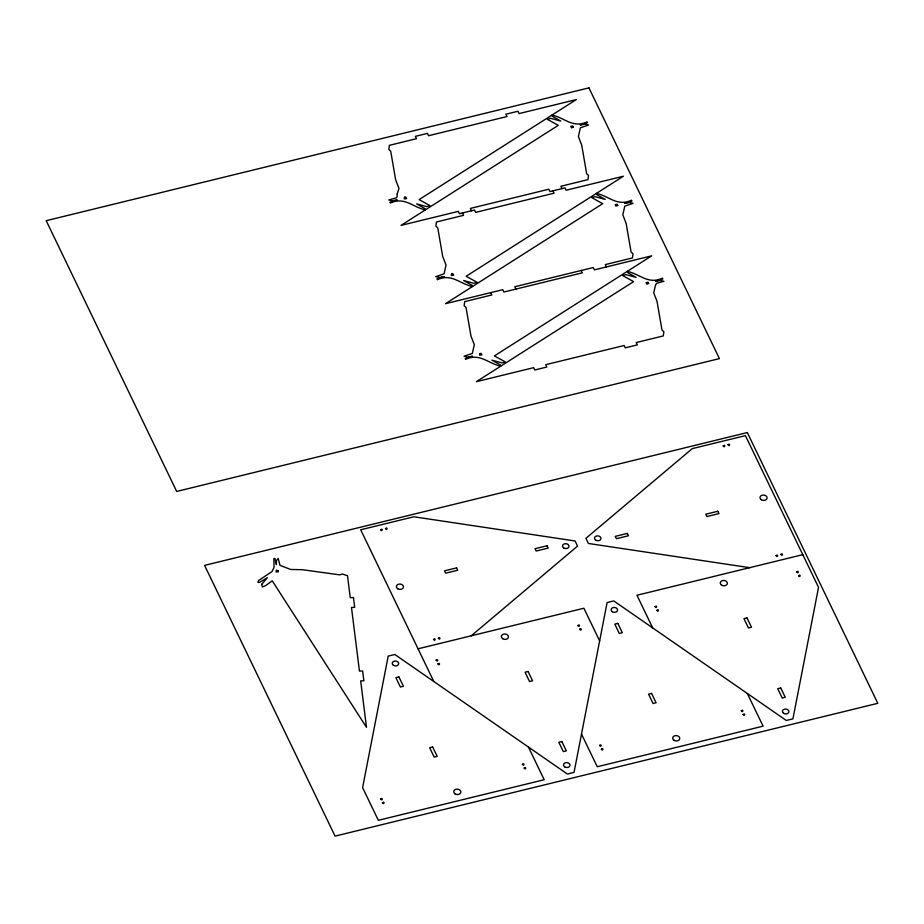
<?xml version="1.0" encoding="UTF-8"?>
<svg xmlns="http://www.w3.org/2000/svg" width="924" height="924" viewBox="0 0 924 924"><rect width="100%" height="100%" fill="white"/><g stroke="black" fill="none" stroke-linecap="round" stroke-linejoin="round"><path stroke-width="1.39" d="M471.24 635.804L577.546 546.119L575.074 540.979L413.871 516.77L360.695 529.787L433.806 681.496M418.052 648.821L583.887 608.235L599.641 640.909M802.794 554.666L636.959 595.252L652.702 627.927M749.618 567.671L588.403 543.462L585.932 538.322L692.249 448.637L745.425 435.631L818.537 587.341L792.931 718.849L786.301 720.477L613.744 600.923L607.114 602.552L574.035 772.418L567.405 774.046L394.837 654.504L388.207 656.121L362.601 787.641L378.343 820.316L544.178 779.729L528.436 747.054M606.444 266.921L605.312 264.587L632.409 257.958L632.986 253.857L631.092 252.033L626.149 223.458L622.834 214.853L624.786 206.121L633.032 203.315L629.544 202.506L624.612 203.326L631.924 201.005L631.531 200.208C617.232 206.837 609.182 196.131 596.43 193.382L596.719 194.594L605.208 199.399L594.998 196.65L591.857 197.655L602.702 203.673L445.46 303.707L502.748 289.697L503.88 292.03L582.316 272.834L581.196 270.489M562 188.6L560.88 186.267L587.964 179.637L588.553 175.537L586.659 173.712L581.716 145.137L578.401 136.533L580.353 127.801L588.6 124.994L585.111 124.186L580.18 125.006L587.491 122.684L587.098 121.887C572.799 128.517 564.749 117.822 551.998 115.061L552.286 116.274L560.776 121.079L550.565 118.33L547.424 119.335L558.269 125.352L401.028 225.387L458.316 211.377L459.447 213.71L474.486 210.06L475.606 212.393L554.053 193.197L552.922 190.864M747.331 693.485L763.085 726.16L597.25 766.747L581.508 734.06M515.938 289.073L514.818 286.74L593.254 267.544L594.375 269.877L651.663 255.856L494.432 355.902L505.266 361.919L502.136 362.913L491.926 360.164L500.415 364.968L500.692 366.181C487.953 363.432 479.891 352.737 465.592 359.355L465.211 358.558L472.522 356.237L467.59 357.057L464.091 356.248L472.337 353.442L474.301 344.71L470.986 336.117L466.043 307.53L464.148 305.717L464.726 301.605L491.811 294.975L490.69 292.642M471.506 210.753L470.374 208.42L548.821 189.224L549.942 191.557L564.991 187.907L566.112 190.24L623.4 176.23L466.158 276.264L477.003 282.282L473.873 283.287L463.652 280.538L472.152 285.343L472.43 286.555C459.678 283.807 451.628 273.1 437.329 279.729L436.948 278.933L444.259 276.611L439.316 277.431L435.828 276.623L444.074 273.816L446.026 265.084L442.712 256.479L437.768 227.905L435.874 226.08L436.463 221.979L463.548 215.35L462.427 213.017M397.181 194.028L397.02 197.159L396.2 197.875L388.773 199.965L392.261 200.774L397.204 199.954L389.893 202.275L390.274 203.072C404.573 196.454 412.624 207.149 425.375 209.898L425.098 208.685L416.597 203.881L426.819 206.63L429.949 205.636L419.103 199.619L576.345 99.573L519.057 113.594L517.937 111.261L505.867 114.206L506.999 116.54L428.551 135.736L427.431 133.403L415.373 136.359L416.493 138.692L389.408 145.322L388.819 149.434L390.713 151.247L395.657 179.822L398.972 188.427L397.181 194.028M655.52 285.158L653.718 292.816L657.033 301.42L661.977 330.007L663.871 331.82L663.293 335.932L636.197 342.561L637.329 344.895L625.271 347.84L624.139 345.507L545.703 364.703L546.823 367.036L534.765 369.993L533.633 367.66L476.345 381.681L633.587 281.635L622.741 275.618L625.883 274.613L636.093 277.362L627.604 272.557L627.315 271.344C640.066 274.105 648.128 284.8 662.427 278.17L662.808 278.979L655.497 281.3L660.429 280.469L663.917 281.289L656.502 283.368L655.52 285.158M261.711 584.349L262.324 586.959L265.604 585.643L272.245 580.838L366.493 727.327L360.672 680.873L363.871 680.757L362.647 670.974L359.448 671.09L351.478 607.461L354.689 607.357L353.465 597.574L350.254 597.678L347.505 575.71L342.4 574.023L339.697 574.855L302.321 569.692L290.69 569.473L279.995 565.349L278.159 558.419L276.403 560.741L276.403 564.622L274.982 558.523L273.885 558.558L274.047 567.371L272.026 571.563L258.639 580.503L257.854 582.282L259.459 582.455L267.348 577.685L261.711 584.349M380.676 529.718C382.259 532.571 383.275 527.558 380.676 529.718M385.504 528.54C387.075 531.381 388.092 526.38 385.504 528.54M380.688 798.994C382.259 801.847 383.275 796.835 380.688 798.994M382.478 802.737C384.061 805.578 385.077 800.565 382.478 802.737M433.552 639.42C435.123 642.261 436.14 637.26 433.552 639.42M436.14 660.175C437.71 663.028 438.727 658.015 436.14 660.175M438.369 638.241C439.951 641.083 440.967 636.07 438.369 638.241M437.941 663.917C439.512 666.758 440.529 661.757 437.941 663.917M522.395 764.321C523.966 767.163 524.982 762.15 522.395 764.321M524.197 768.052C525.768 770.893 526.784 765.892 524.197 768.052M577.858 625.502C579.429 628.343 580.445 623.33 577.858 625.502M579.648 629.232C581.231 632.074 582.247 627.073 579.648 629.232M599.584 745.425C601.154 748.267 602.171 743.266 599.584 745.425M601.385 749.156C602.956 752.009 603.973 746.996 601.385 749.156M655.047 606.606C656.618 609.459 657.634 604.446 655.047 606.606M656.837 610.337C658.419 613.189 659.436 608.177 656.837 610.337M723.203 445.888C724.774 448.741 725.79 443.728 723.203 445.888M728.031 444.71C729.602 447.562 730.618 442.55 728.031 444.71M741.302 710.741C742.873 713.594 743.889 708.581 741.302 710.741M743.092 714.483C744.675 717.324 745.691 712.312 743.092 714.483M776.068 555.59C777.65 558.442 778.666 553.43 776.068 555.59M780.896 554.412C782.466 557.253 783.483 552.252 780.896 554.412M796.754 571.921C798.324 574.774 799.341 569.762 796.754 571.921M798.555 575.664C800.126 578.505 801.143 573.492 798.555 575.664M278.297 570.847L278.205 571.864L276.091 571.944L276.311 570.143L278.297 570.847M404.527 197.251L404.25 198.868L406.606 198.648L405.867 197.112L404.527 197.251M451.582 273.908L451.305 275.514L453.661 275.306L452.922 273.758L451.582 273.908M573.284 127.154L571.517 127.859L570.766 126.311L572.695 125.93L573.284 127.154M479.845 353.546L479.568 355.151L481.924 354.932L481.185 353.395L479.845 353.546M617.717 205.463L615.95 206.168L615.211 204.631L617.128 204.25L617.717 205.463M648.602 283.437L646.835 284.142L646.095 282.594L648.013 282.213L648.602 283.437M588.934 87.872L46.2 220.697L176.68 491.441L719.415 358.616L588.934 87.872M747.32 432.559L204.585 565.384L335.066 836.128L877.8 703.303L747.32 432.559M456.583 567.89L444.525 570.847L445.645 573.18L457.715 570.235L456.583 567.89M547.089 545.749L535.031 548.694L536.151 551.027L548.209 548.082L547.089 545.749M627.327 533.414L615.269 536.37L616.4 538.704L628.459 535.747L627.327 533.414M717.832 511.261L705.774 514.218L706.895 516.551L718.953 513.594L717.832 511.261M398.914 676.946L395.899 677.685L400.404 687.017L403.418 686.278L398.914 676.946M617.821 623.377L614.806 624.116L619.299 633.448L622.314 632.709L617.821 623.377M528.078 671.471L525.063 672.21L529.556 681.542L532.571 680.803L528.078 671.471M746.973 617.902L743.959 618.641L748.463 627.974L751.478 627.234L746.973 617.902M432.686 747.008L429.66 747.735L434.164 757.079L437.179 756.34L432.686 747.008M651.582 693.427L648.567 694.167L653.072 703.499L656.086 702.771L651.582 693.427M561.838 741.522L558.824 742.261L563.328 751.605L566.343 750.865L561.838 741.522M780.745 687.953L777.731 688.692L782.224 698.024L785.238 697.297L780.745 687.953M595.668 540.124A3.222 2.437 5.2 0 0 600.9 538.842A3.222 2.437 5.2 0 0 596.592 535.978A3.222 2.437 5.2 0 0 595.668 540.124M761.307 499.711A3.546 2.68 5.2 0 0 767.047 498.313A3.546 2.68 5.2 0 0 762.323 495.16A3.546 2.68 5.2 0 0 761.307 499.711M564.726 766.874A3.222 2.437 5.2 0 0 569.958 765.592A3.222 2.437 5.2 0 0 565.65 762.727A3.222 2.437 5.2 0 0 564.726 766.874M502.656 638.68A3.546 2.68 5.2 0 0 508.408 637.271A3.546 2.68 5.2 0 0 503.672 634.13A3.546 2.68 5.2 0 0 502.656 638.68M563.709 547.944A3.222 2.437 5.2 0 0 568.93 546.662A3.222 2.437 5.2 0 0 564.633 543.797A3.222 2.437 5.2 0 0 563.709 547.944M397.678 588.703A3.546 2.68 5.2 0 0 403.418 587.294A3.546 2.68 5.2 0 0 398.694 584.153A3.546 2.68 5.2 0 0 397.678 588.703M393.416 665.292A3.222 2.437 5.2 0 0 398.637 664.01A3.222 2.437 5.2 0 0 394.34 661.145A3.222 2.437 5.2 0 0 393.416 665.292M455.07 793.843A3.546 2.68 5.2 0 0 460.822 792.434A3.546 2.68 5.2 0 0 456.086 789.281A3.546 2.68 5.2 0 0 455.07 793.843M783.633 713.305A3.222 2.437 5.2 0 0 788.853 712.023A3.222 2.437 5.2 0 0 784.557 709.158A3.222 2.437 5.2 0 0 783.633 713.305M721.563 585.111A3.546 2.68 5.2 0 0 727.304 583.702A3.546 2.68 5.2 0 0 722.58 580.561A3.546 2.68 5.2 0 0 721.563 585.111M612.312 611.711A3.222 2.437 5.2 0 0 617.532 610.441A3.222 2.437 5.2 0 0 613.236 607.576A3.222 2.437 5.2 0 0 612.312 611.711M673.977 740.263A3.546 2.68 5.2 0 0 679.717 738.865A3.546 2.68 5.2 0 0 674.994 735.712A3.546 2.68 5.2 0 0 673.977 740.263"/></g></svg>
